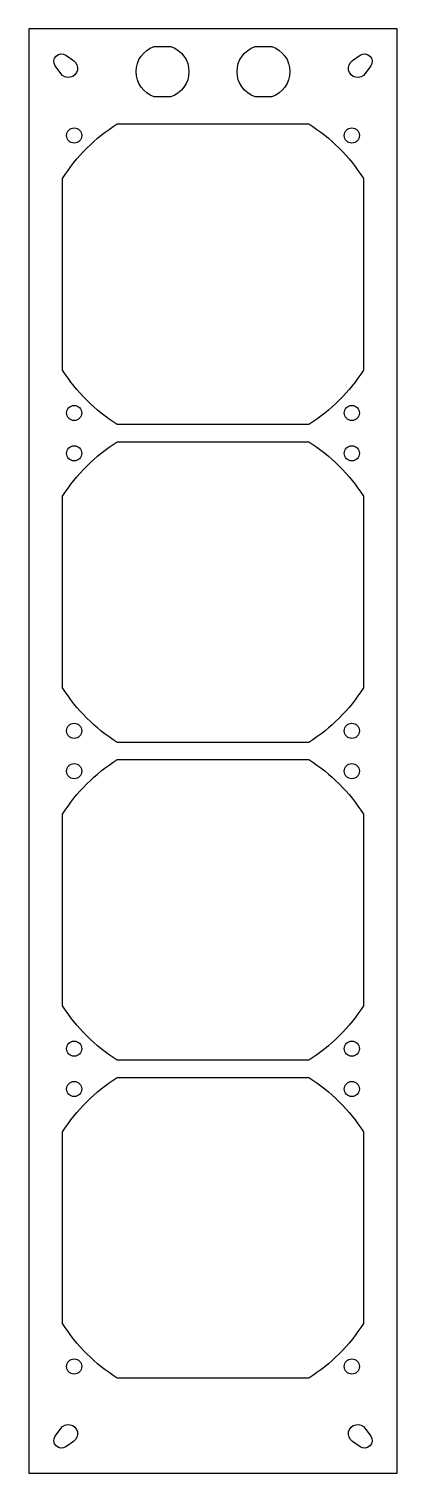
# Model space of a CAD drawing. Extents: x -55 to 55, y -215 to 215.
import ezdxf

# ---------------------------------------------------------------- set-up
doc = ezdxf.new("R2010")
doc.units = 0
doc.layers.get('0').update_dxf_attribs({"linetype": 'CONTINUOUS'})

msp = doc.modelspace()

# ---------------------------------------------------------------- linework, layer by layer
msp.add_lwpolyline([(54.7, -214.7), (54.7, 214.7), (-54.7, 214.7), (-54.7, -214.7)], close=True)
for points in [[(-45.26, 201.43), (-46.85, 203.72, -0.836396), (-43.72, 206.85), (-41.43, 205.26, -1.195606)], [(-12.52, 209.46, -0.721786), (-12.52, 194.54), (-17.48, 194.54, -0.721786), (-17.48, 209.46)], [(12.52, 194.54, -0.721786), (12.52, 209.46), (17.48, 209.46, -0.721786), (17.48, 194.54)], [(41.43, 205.26), (43.72, 206.85, -0.836396), (46.85, 203.72), (45.26, 201.43, -1.195606)], [(-28.48, 186.45), (28.48, 186.45, -0.109522), (44.7, 170.23), (44.7, 113.27, -0.109522), (28.48, 97.05), (-28.48, 97.05, -0.109522), (-44.7, 113.27), (-44.7, 170.23, -0.109522)], [(-28.48, 91.95), (28.48, 91.95, -0.109522), (44.7, 75.73), (44.7, 18.77, -0.109522), (28.48, 2.55), (-28.48, 2.55, -0.109522), (-44.7, 18.77), (-44.7, 75.73, -0.109522)], [(-28.48, -2.55), (28.48, -2.55, -0.109522), (44.7, -18.77), (44.7, -75.73, -0.109522), (28.48, -91.95), (-28.48, -91.95, -0.109522), (-44.7, -75.73), (-44.7, -18.77, -0.109522)], [(-28.48, -97.05), (28.48, -97.05, -0.109522), (44.7, -113.27), (44.7, -170.23, -0.109522), (28.48, -186.45), (-28.48, -186.45, -0.109522), (-44.7, -170.23), (-44.7, -113.27, -0.109522)], [(-41.43, -205.26), (-43.72, -206.85, -0.836396), (-46.85, -203.72), (-45.26, -201.43, -1.195606)], [(43.72, -206.85), (41.43, -205.26, -1.195606), (45.26, -201.43), (46.85, -203.72, -0.836396)]]:
    msp.add_lwpolyline(points, format="xyb", close=True)
for centre in [(-41.25, 183), (41.25, 183), (-41.25, 100.5), (41.25, 100.5), (-41.25, 88.5), (41.25, 88.5), (-41.25, 6), (41.25, 6), (-41.25, -6), (41.25, -6), (-41.25, -88.5), (41.25, -88.5), (-41.25, -100.5), (41.25, -100.5), (-41.25, -183), (41.25, -183)]:
    msp.add_circle(centre, 2.25)

doc.saveas('drawing.dxf')
